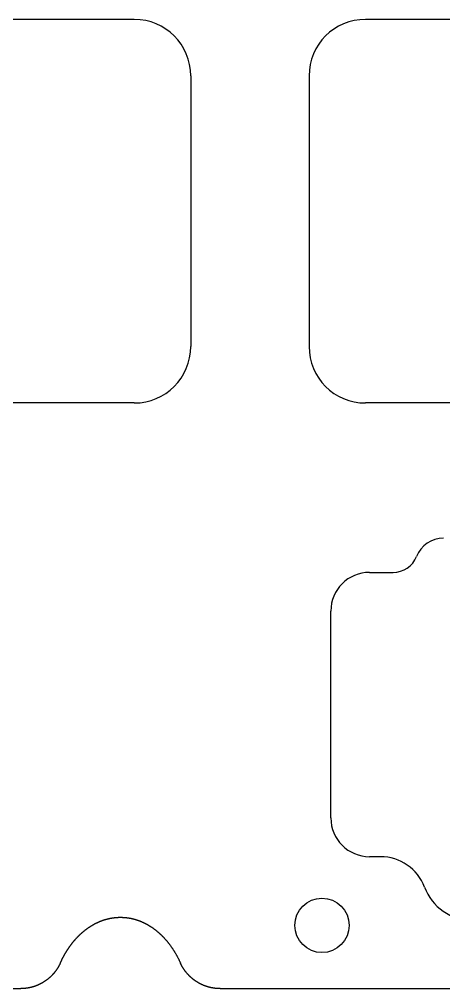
# Model space of a CAD drawing. Header units: millimetres. Extents: x -10 to 276, y -93 to 17.
# Drawn here: x 62.96 to 78.56, y -85.72 to -50.1 of the extents above; entities that cross this region are included whole.
import ezdxf

# ---------------------------------------------------------------- set-up
doc = ezdxf.new("R2010")
doc.units = ezdxf.units.MM
doc.layers.add('BLACK', color=7, linetype='CONTINUOUS')
doc.layers.add('Edge.Cuts', color=53, linetype='CONTINUOUS')

msp = doc.modelspace()

# ---------------------------------------------------------------- linework, layer by layer
at = {"layer": 'BLACK', "linetype": 'Continuous'}
for p, q in [((67.1875, -50.1), (56.6375, -50.1)), ((86.2375, -50.1), (75.6875, -50.1)), ((69.2625, -52.175), (69.2625, -62.125)), ((73.6125, -52.175), (73.6125, -62.125)), ((67.1875, -64.2), (56.6375, -64.2)), ((86.2375, -64.2), (75.6875, -64.2)), ((65.693166, -83.365423), (65.699041, -83.362165)), ((65.699041, -83.362165), (65.704926, -83.358925)), ((65.704926, -83.358925), (65.710809, -83.355709)), ((65.710809, -83.355709), (65.716702, -83.35251)), ((65.716702, -83.35251), (65.722593, -83.349335)), ((65.722593, -83.349335), (65.728493, -83.346178)), ((65.728493, -83.346178), (65.734392, -83.343045)), ((65.734392, -83.343045), (65.7403, -83.339929)), ((65.7403, -83.339929), (65.746206, -83.336836)), ((65.746206, -83.336836), (65.752121, -83.333762)), ((65.752121, -83.333762), (65.758035, -83.330711)), ((65.758035, -83.330711), (65.763958, -83.327678)), ((65.763958, -83.327678), (65.769879, -83.324668)), ((65.769879, -83.324668), (65.775809, -83.321676)), ((65.775809, -83.321676), (65.781737, -83.318708)), ((65.781737, -83.318708), (65.787674, -83.315757)), ((65.787674, -83.315757), (65.793609, -83.31283)), ((65.793609, -83.31283), (65.799553, -83.309921)), ((65.799553, -83.309921), (65.805495, -83.307034)), ((65.805495, -83.307034), (65.811446, -83.304166)), ((65.811446, -83.304166), (65.817395, -83.301321)), ((65.817395, -83.301321), (65.823353, -83.298495)), ((65.823353, -83.298495), (65.829309, -83.295691)), ((65.829309, -83.295691), (65.835273, -83.292905)), ((65.835273, -83.292905), (65.841235, -83.290142)), ((65.841235, -83.290142), (65.847206, -83.287398)), ((65.847206, -83.287398), (65.853175, -83.284676)), ((65.853175, -83.284676), (65.859152, -83.281973)), ((65.859152, -83.281973), (65.865128, -83.279292)), ((65.865128, -83.279292), (65.871111, -83.27663)), ((65.871111, -83.27663), (65.877093, -83.27399)), ((65.877093, -83.27399), (65.883083, -83.271369)), ((65.883083, -83.271369), (65.889071, -83.26877)), ((65.889071, -83.26877), (65.895067, -83.26619)), ((65.895067, -83.26619), (65.901061, -83.263632)), ((65.901061, -83.263632), (65.907063, -83.261093)), ((65.907063, -83.261093), (65.913063, -83.258576)), ((65.913063, -83.258576), (65.919071, -83.256078)), ((65.919071, -83.256078), (65.925077, -83.253602)), ((65.925077, -83.253602), (65.931091, -83.251144)), ((65.931091, -83.251144), (65.937103, -83.248709)), ((65.937103, -83.248709), (65.943123, -83.246293)), ((65.943123, -83.246293), (65.949141, -83.243899)), ((65.949141, -83.243899), (65.955166, -83.241523)), ((65.955166, -83.241523), (65.96119, -83.239169)), ((65.96119, -83.239169), (65.967221, -83.236835)), ((65.967221, -83.236835), (65.97325, -83.234522)), ((65.97325, -83.234522), (65.979287, -83.232228)), ((65.979287, -83.232228), (65.985322, -83.229956)), ((65.985322, -83.229956), (65.991364, -83.227703)), ((65.991364, -83.227703), (65.997404, -83.225471)), ((65.997404, -83.225471), (66.003452, -83.223259)), ((66.003452, -83.223259), (66.009497, -83.221068)), ((66.009497, -83.221068), (66.01555, -83.218896)), ((66.01555, -83.218896), (66.021601, -83.216746)), ((66.021601, -83.216746), (66.02766, -83.214615)), ((66.02766, -83.214615), (66.033716, -83.212506)), ((66.033716, -83.212506), (66.03978, -83.210415)), ((66.03978, -83.210415), (66.045841, -83.208346)), ((66.045841, -83.208346), (66.05191, -83.206296)), ((66.05191, -83.206296), (66.057977, -83.204268)), ((66.057977, -83.204268), (66.064051, -83.202259)), ((66.064051, -83.202259), (66.070122, -83.200271)), ((66.070122, -83.200271), (66.076201, -83.198302)), ((66.076201, -83.198302), (66.082278, -83.196354)), ((66.082278, -83.196354), (66.088362, -83.194426)), ((66.088362, -83.194426), (66.094444, -83.192519)), ((66.094444, -83.192519), (66.100533, -83.190631)), ((66.100533, -83.190631), (66.106619, -83.188765)), ((66.106619, -83.188765), (66.112713, -83.186917)), ((66.112713, -83.186917), (66.118805, -83.185091)), ((66.118805, -83.185091), (66.124903, -83.183283)), ((66.124903, -83.183283), (66.131, -83.181498)), ((66.131, -83.181498), (66.137103, -83.179731)), ((66.137103, -83.179731), (66.143204, -83.177985)), ((66.143204, -83.177985), (66.149312, -83.176259)), ((66.149312, -83.176259), (66.155418, -83.174554)), ((66.155418, -83.174554), (66.161531, -83.172867)), ((66.161531, -83.172867), (66.167642, -83.171202)), ((66.167642, -83.171202), (66.173759, -83.169556)), ((66.173759, -83.169556), (66.179875, -83.167931)), ((66.179875, -83.167931), (66.185997, -83.166326)), ((66.185997, -83.166326), (66.192117, -83.164741)), ((66.192117, -83.164741), (66.198243, -83.163176)), ((66.198243, -83.163176), (66.204368, -83.161631)), ((66.204368, -83.161631), (66.210499, -83.160106)), ((66.210499, -83.160106), (66.221377, -83.15745)), ((66.221377, -83.15745), (66.2275, -83.155984)), ((66.2275, -83.155984), (66.233625, -83.154538)), ((66.233625, -83.154538), (66.239751, -83.153112)), ((66.239751, -83.153112), (66.24588, -83.151706)), ((66.24588, -83.151706), (66.252009, -83.15032)), ((66.252009, -83.15032), (66.258141, -83.148955)), ((66.258141, -83.148955), (66.264273, -83.147609)), ((66.264273, -83.147609), (66.270408, -83.146284)), ((66.270408, -83.146284), (66.276544, -83.144979)), ((66.276544, -83.144979), (66.282682, -83.143694)), ((66.282682, -83.143694), (66.28882, -83.142429)), ((66.28882, -83.142429), (66.294961, -83.141184)), ((66.294961, -83.141184), (66.301103, -83.13996)), ((66.301103, -83.13996), (66.307246, -83.138755)), ((66.307246, -83.138755), (66.31339, -83.137571)), ((66.31339, -83.137571), (66.319537, -83.136406)), ((66.319537, -83.136406), (66.325683, -83.135262)), ((66.325683, -83.135262), (66.331832, -83.134138)), ((66.331832, -83.134138), (66.337982, -83.133034)), ((66.337982, -83.133034), (66.344133, -83.13195)), ((66.344133, -83.13195), (66.350285, -83.130887)), ((66.350285, -83.130887), (66.356439, -83.129843)), ((66.356439, -83.129843), (66.362593, -83.128819)), ((66.362593, -83.128819), (66.368749, -83.127816)), ((66.368749, -83.127816), (66.374906, -83.126832)), ((66.374906, -83.126832), (66.381064, -83.125869)), ((66.381064, -83.125869), (66.387223, -83.124926)), ((66.387223, -83.124926), (66.393383, -83.124002)), ((66.393383, -83.124002), (66.399544, -83.123099)), ((66.399544, -83.123099), (66.405706, -83.122216)), ((66.405706, -83.122216), (66.411869, -83.121353)), ((66.411869, -83.121353), (66.418034, -83.12051)), ((66.418034, -83.12051), (66.424198, -83.119687)), ((66.424198, -83.119687), (66.430364, -83.118885)), ((66.430364, -83.118885), (66.436531, -83.118102)), ((66.436531, -83.118102), (66.442699, -83.117339)), ((66.442699, -83.117339), (66.448867, -83.116597)), ((66.448867, -83.116597), (66.455037, -83.115874)), ((66.455037, -83.115874), (66.461207, -83.115171)), ((66.461207, -83.115171), (66.467378, -83.114489)), ((66.467378, -83.114489), (66.473549, -83.113826)), ((66.473549, -83.113826), (66.479722, -83.113184)), ((66.479722, -83.113184), (66.485895, -83.112561)), ((66.485895, -83.112561), (66.492069, -83.111959)), ((66.492069, -83.111959), (66.498243, -83.111377)), ((66.498243, -83.111377), (66.504418, -83.110814)), ((66.504418, -83.110814), (66.510593, -83.110272)), ((66.510593, -83.110272), (66.51677, -83.10975)), ((66.51677, -83.10975), (66.522946, -83.109248)), ((66.522946, -83.109248), (66.529124, -83.108765)), ((66.529124, -83.108765), (66.535301, -83.108303)), ((66.535301, -83.108303), (66.54148, -83.107861)), ((66.54148, -83.107861), (66.547659, -83.107439)), ((66.547659, -83.107439), (66.553838, -83.107037)), ((66.553838, -83.107037), (66.560017, -83.106655)), ((66.560017, -83.106655), (66.566198, -83.106293)), ((66.566198, -83.106293), (66.572378, -83.105951)), ((66.572378, -83.105951), (66.578559, -83.105628)), ((66.578559, -83.105628), (66.58474, -83.105326)), ((66.58474, -83.105326), (66.590922, -83.105044)), ((66.590922, -83.105044), (66.597103, -83.104782)), ((66.597103, -83.104782), (66.603285, -83.10454)), ((66.603285, -83.10454), (66.609468, -83.104318)), ((66.609468, -83.104318), (66.61565, -83.104116)), ((66.61565, -83.104116), (66.621833, -83.103934)), ((66.621833, -83.103934), (66.628016, -83.103772)), ((66.628016, -83.103772), (66.634199, -83.10363)), ((66.634199, -83.10363), (66.640382, -83.103508)), ((66.640382, -83.103508), (66.646565, -83.103406)), ((66.646565, -83.103406), (66.652749, -83.103324)), ((66.652749, -83.103324), (66.658932, -83.103262)), ((66.658932, -83.103262), (66.665116, -83.10322)), ((66.665116, -83.10322), (66.671299, -83.103198)), ((66.671299, -83.103198), (66.677483, -83.103196)), ((66.677483, -83.103196), (66.683666, -83.103214)), ((66.683666, -83.103214), (66.68985, -83.103252)), ((66.68985, -83.103252), (66.696033, -83.10331)), ((66.696033, -83.10331), (66.702216, -83.103389)), ((66.702216, -83.103389), (66.708399, -83.103487)), ((66.708399, -83.103487), (66.714582, -83.103605)), ((66.714582, -83.103605), (66.720765, -83.103743)), ((66.720765, -83.103743), (66.726948, -83.103901)), ((66.726948, -83.103901), (66.73313, -83.104079)), ((66.73313, -83.104079), (66.739313, -83.104277)), ((66.739313, -83.104277), (66.745495, -83.104495)), ((66.745495, -83.104495), (66.751677, -83.104733)), ((66.751677, -83.104733), (66.757858, -83.104991)), ((66.757858, -83.104991), (66.76404, -83.105269)), ((66.76404, -83.105269), (66.770221, -83.105567)), ((66.770221, -83.105567), (66.776401, -83.105885)), ((66.776401, -83.105885), (66.782581, -83.106224)), ((66.782581, -83.106224), (66.788761, -83.106582)), ((66.788761, -83.106582), (66.794941, -83.10696)), ((66.794941, -83.10696), (66.80112, -83.107358)), ((66.80112, -83.107358), (66.807298, -83.107776)), ((66.807298, -83.107776), (66.813476, -83.108214)), ((66.813476, -83.108214), (66.819654, -83.108673)), ((66.819654, -83.108673), (66.825831, -83.109151)), ((66.825831, -83.109151), (66.832007, -83.109649)), ((66.832007, -83.109649), (66.838183, -83.110167)), ((66.838183, -83.110167), (66.844359, -83.110706)), ((66.844359, -83.110706), (66.850534, -83.111264)), ((66.850534, -83.111264), (66.856708, -83.111842)), ((66.856708, -83.111842), (66.862881, -83.112441)), ((66.862881, -83.112441), (66.869054, -83.113059)), ((66.869054, -83.113059), (66.875226, -83.113698)), ((66.875226, -83.113698), (66.881397, -83.114356)), ((66.881397, -83.114356), (66.887568, -83.115035)), ((66.887568, -83.115035), (66.893738, -83.115733)), ((66.893738, -83.115733), (66.899907, -83.116452)), ((66.899907, -83.116452), (66.906076, -83.11719)), ((66.906076, -83.11719), (66.912243, -83.117949)), ((66.912243, -83.117949), (66.91841, -83.118728)), ((66.91841, -83.118728), (66.924576, -83.119527)), ((66.924576, -83.119527), (66.930741, -83.120346)), ((66.930741, -83.120346), (66.936905, -83.121185)), ((66.936905, -83.121185), (66.943068, -83.122044)), ((66.943068, -83.122044), (66.94923, -83.122923)), ((66.94923, -83.122923), (66.955392, -83.123822)), ((66.955392, -83.123822), (66.961552, -83.124741)), ((66.961552, -83.124741), (66.967711, -83.12568)), ((66.967711, -83.12568), (66.973869, -83.12664)), ((66.973869, -83.12664), (66.982942, -83.12809)), ((66.982942, -83.12809), (66.995253, -83.130128)), ((66.995253, -83.130128), (67.007559, -83.132247)), ((67.007559, -83.132247), (67.019857, -83.134445)), ((67.019857, -83.134445), (67.032149, -83.136723)), ((67.032149, -83.136723), (67.044435, -83.139082)), ((67.044435, -83.139082), (67.056714, -83.14152)), ((67.056714, -83.14152), (67.068986, -83.144039)), ((67.068986, -83.144039), (67.081251, -83.146638)), ((67.081251, -83.146638), (67.093509, -83.149317)), ((67.093509, -83.149317), (67.105761, -83.152076)), ((67.105761, -83.152076), (67.118004, -83.154916)), ((67.118004, -83.154916), (67.130241, -83.157836)), ((67.130241, -83.157836), (67.14247, -83.160836)), ((67.14247, -83.160836), (67.154692, -83.163917)), ((67.154692, -83.163917), (67.166906, -83.167079)), ((67.166906, -83.167079), (67.179112, -83.170321)), ((67.179112, -83.170321), (67.19131, -83.173643)), ((67.19131, -83.173643), (67.2035, -83.177046)), ((67.2035, -83.177046), (67.215682, -83.18053)), ((67.215682, -83.18053), (67.227855, -83.184095)), ((67.227855, -83.184095), (67.24002, -83.18774)), ((67.24002, -83.18774), (67.252176, -83.191467)), ((67.252176, -83.191467), (67.264324, -83.195274)), ((67.264324, -83.195274), (67.276462, -83.199162)), ((67.276462, -83.199162), (67.288591, -83.203131)), ((67.288591, -83.203131), (67.300711, -83.207181)), ((67.300711, -83.207181), (67.312822, -83.211313)), ((67.312822, -83.211313), (67.324923, -83.215525)), ((67.324923, -83.215525), (67.337014, -83.219819)), ((67.337014, -83.219819), (67.349094, -83.224194)), ((67.349094, -83.224194), (67.361165, -83.22865)), ((67.361165, -83.22865), (67.373225, -83.233188)), ((67.373225, -83.233188), (67.385275, -83.237807)), ((67.385275, -83.237807), (67.397314, -83.242508)), ((67.397314, -83.242508), (67.409342, -83.24729)), ((67.409342, -83.24729), (67.421358, -83.252154)), ((67.421358, -83.252154), (67.433363, -83.257099)), ((67.433363, -83.257099), (67.445357, -83.262126)), ((67.445357, -83.262126), (67.457338, -83.267235)), ((67.457338, -83.267235), (67.469308, -83.272425)), ((67.469308, -83.272425), (67.481265, -83.277698)), ((67.481265, -83.277698), (67.493209, -83.283052)), ((67.493209, -83.283052), (67.505141, -83.288488)), ((67.505141, -83.288488), (67.517059, -83.294005)), ((67.517059, -83.294005), (67.528964, -83.299605)), ((67.528964, -83.299605), (67.540856, -83.305287)), ((67.540856, -83.305287), (67.552733, -83.311051)), ((67.552733, -83.311051), (67.564597, -83.316896)), ((67.564597, -83.316896), (67.576446, -83.322824)), ((67.576446, -83.322824), (67.588281, -83.328834)), ((67.588281, -83.328834), (67.6001, -83.334926)), ((67.6001, -83.334926), (67.611904, -83.3411)), ((67.611904, -83.3411), (67.623693, -83.347356)), ((67.623693, -83.347356), (67.635466, -83.353694)), ((67.635466, -83.353694), (67.647222, -83.360114)), ((67.647222, -83.360114), (67.658963, -83.366617)), ((65.208872, -83.721047), (65.214271, -83.716017)), ((65.214271, -83.716017), (65.219675, -83.71101)), ((65.219675, -83.71101), (65.225088, -83.706022)), ((65.225088, -83.706022), (65.230506, -83.701056)), ((65.230506, -83.701056), (65.235934, -83.696109)), ((65.235934, -83.696109), (65.241366, -83.691184)), ((65.241366, -83.691184), (65.246808, -83.686278)), ((65.246808, -83.686278), (65.252255, -83.681395)), ((65.252255, -83.681395), (65.257711, -83.67653)), ((65.257711, -83.67653), (65.263172, -83.671687)), ((65.263172, -83.671687), (65.268642, -83.666863)), ((65.268642, -83.666863), (65.274117, -83.662062)), ((65.274117, -83.662062), (65.2796, -83.657279)), ((65.2796, -83.657279), (65.285089, -83.652519)), ((65.285089, -83.652519), (65.290587, -83.647777)), ((65.290587, -83.647777), (65.296089, -83.643058)), ((65.296089, -83.643058), (65.3016, -83.638357)), ((65.3016, -83.638357), (65.307116, -83.633679)), ((65.307116, -83.633679), (65.312641, -83.629019)), ((65.312641, -83.629019), (65.31817, -83.624382)), ((65.31817, -83.624382), (65.323708, -83.619764)), ((65.323708, -83.619764), (65.32925, -83.615168)), ((65.32925, -83.615168), (65.334801, -83.610591)), ((65.334801, -83.610591), (65.340357, -83.606036)), ((65.340357, -83.606036), (65.345921, -83.601499)), ((65.345921, -83.601499), (65.351489, -83.596985)), ((65.351489, -83.596985), (65.357066, -83.59249)), ((65.357066, -83.59249), (65.362648, -83.588017)), ((65.362648, -83.588017), (65.368238, -83.583563)), ((65.368238, -83.583563), (65.373832, -83.579131)), ((65.373832, -83.579131), (65.379434, -83.574718)), ((65.379434, -83.574718), (65.385041, -83.570328)), ((65.385041, -83.570328), (65.390656, -83.565955)), ((65.390656, -83.565955), (65.396275, -83.561606)), ((65.396275, -83.561606), (65.401903, -83.557275)), ((65.401903, -83.557275), (65.407534, -83.552966)), ((65.407534, -83.552966), (65.413174, -83.548676)), ((65.413174, -83.548676), (65.418818, -83.544408)), ((65.418818, -83.544408), (65.42447, -83.540159)), ((65.42447, -83.540159), (65.430125, -83.535933)), ((65.430125, -83.535933), (65.435789, -83.531724)), ((65.435789, -83.531724), (65.441457, -83.527539)), ((65.441457, -83.527539), (65.447133, -83.523372)), ((65.447133, -83.523372), (65.450361, -83.521013)), ((65.450361, -83.521013), (65.456035, -83.516886)), ((65.456035, -83.516886), (65.46172, -83.512776)), ((65.46172, -83.512776), (65.467406, -83.50869)), ((65.467406, -83.50869), (65.473102, -83.504622)), ((65.473102, -83.504622), (65.478799, -83.500577)), ((65.478799, -83.500577), (65.484506, -83.49655)), ((65.484506, -83.49655), (65.490214, -83.492547)), ((65.490214, -83.492547), (65.495932, -83.488561)), ((65.495932, -83.488561), (65.501651, -83.484599)), ((65.501651, -83.484599), (65.507379, -83.480654)), ((65.507379, -83.480654), (65.513109, -83.476734)), ((65.513109, -83.476734), (65.518848, -83.472831)), ((65.518848, -83.472831), (65.524587, -83.468952)), ((65.524587, -83.468952), (65.530337, -83.46509)), ((65.530337, -83.46509), (65.536086, -83.461253)), ((65.536086, -83.461253), (65.541846, -83.457432)), ((65.541846, -83.457432), (65.547605, -83.453636)), ((65.547605, -83.453636), (65.553375, -83.449857)), ((65.553375, -83.449857), (65.559144, -83.446102)), ((65.559144, -83.446102), (65.564924, -83.442365)), ((65.564924, -83.442365), (65.570703, -83.438652)), ((65.570703, -83.438652), (65.576492, -83.434956)), ((65.576492, -83.434956), (65.58228, -83.431284)), ((65.58228, -83.431284), (65.588079, -83.427629)), ((65.588079, -83.427629), (65.593877, -83.423999)), ((65.593877, -83.423999), (65.599685, -83.420386)), ((65.599685, -83.420386), (65.605492, -83.416797)), ((65.605492, -83.416797), (65.611309, -83.413225)), ((65.611309, -83.413225), (65.617125, -83.409678)), ((65.617125, -83.409678), (65.622951, -83.406148)), ((65.622951, -83.406148), (65.628776, -83.402642)), ((65.628776, -83.402642), (65.634611, -83.399153)), ((65.634611, -83.399153), (65.640445, -83.395688)), ((65.640445, -83.395688), (65.646288, -83.392241)), ((65.646288, -83.392241), (65.65213, -83.388818)), ((65.65213, -83.388818), (65.657982, -83.385412)), ((65.657982, -83.385412), (65.663833, -83.382031)), ((65.663833, -83.382031), (65.669694, -83.378666)), ((65.669694, -83.378666), (65.675553, -83.375326)), ((65.675553, -83.375326), (65.681421, -83.372003)), ((65.681421, -83.372003), (65.687289, -83.368704)), ((65.687289, -83.368704), (65.693166, -83.365423)), ((67.658963, -83.366617), (67.670686, -83.373201)), ((67.670686, -83.373201), (67.682393, -83.379868)), ((67.682393, -83.379868), (67.694082, -83.386617)), ((67.694082, -83.386617), (67.701855, -83.391156)), ((67.701855, -83.391156), (67.713529, -83.39805)), ((67.713529, -83.39805), (67.725182, -83.405025)), ((67.725182, -83.405025), (67.736816, -83.412081)), ((67.736816, -83.412081), (67.748429, -83.419218)), ((67.748429, -83.419218), (67.760022, -83.426437)), ((67.760022, -83.426437), (67.771594, -83.433736)), ((67.771594, -83.433736), (67.783145, -83.441118)), ((67.783145, -83.441118), (67.794676, -83.44858)), ((67.794676, -83.44858), (67.806186, -83.456125)), ((67.806186, -83.456125), (67.817674, -83.463751)), ((67.817674, -83.463751), (67.829142, -83.471459)), ((67.829142, -83.471459), (67.840588, -83.479248)), ((67.840588, -83.479248), (67.852012, -83.48712)), ((67.852012, -83.48712), (67.863415, -83.495074)), ((67.863415, -83.495074), (67.874795, -83.50311)), ((67.874795, -83.50311), (67.886154, -83.511228)), ((67.886154, -83.511228), (67.89749, -83.519428)), ((67.89749, -83.519428), (67.908804, -83.527711)), ((67.908804, -83.527711), (67.920095, -83.536076)), ((67.920095, -83.536076), (67.931363, -83.544524)), ((67.931363, -83.544524), (67.942608, -83.553054)), ((67.942608, -83.553054), (67.95383, -83.561667)), ((67.95383, -83.561667), (67.965028, -83.570363)), ((67.965028, -83.570363), (67.976202, -83.579141)), ((67.976202, -83.579141), (67.987353, -83.588002)), ((67.987353, -83.588002), (67.998479, -83.596946)), ((67.998479, -83.596946), (68.009581, -83.605973)), ((68.009581, -83.605973), (68.020658, -83.615082)), ((68.020658, -83.615082), (68.03171, -83.624275)), ((68.03171, -83.624275), (68.042737, -83.63355)), ((68.042737, -83.63355), (68.053738, -83.642909)), ((68.053738, -83.642909), (68.064714, -83.65235)), ((68.064714, -83.65235), (68.075663, -83.661875)), ((68.075663, -83.661875), (68.086586, -83.671482)), ((68.086586, -83.671482), (68.097483, -83.681173)), ((68.097483, -83.681173), (68.108353, -83.690946)), ((68.108353, -83.690946), (68.119195, -83.700803)), ((68.119195, -83.700803), (68.13001, -83.710742)), ((68.13001, -83.710742), (68.140797, -83.720765)), ((64.885198, -84.079058), (64.890057, -84.072747)), ((64.890057, -84.072747), (64.894928, -84.066454)), ((64.894928, -84.066454), (64.899808, -84.060183)), ((64.899808, -84.060183), (64.904698, -84.05393)), ((64.904698, -84.05393), (64.909597, -84.047699)), ((64.909597, -84.047699), (64.914506, -84.041487)), ((64.914506, -84.041487), (64.919424, -84.035297)), ((64.919424, -84.035297), (64.924353, -84.029124)), ((64.924353, -84.029124), (64.929289, -84.022975)), ((64.929289, -84.022975), (64.934237, -84.016843)), ((64.934237, -84.016843), (64.939192, -84.010733)), ((64.939192, -84.010733), (64.944159, -84.004642)), ((64.944159, -84.004642), (64.949133, -83.998573)), ((64.949133, -83.998573), (64.954118, -83.992522)), ((64.954118, -83.992522), (64.959111, -83.986493)), ((64.959111, -83.986493), (64.964114, -83.980483)), ((64.964114, -83.980483), (64.969125, -83.974495)), ((64.969125, -83.974495), (64.974147, -83.968525)), ((64.974147, -83.968525), (64.979176, -83.962578)), ((64.979176, -83.962578), (64.984216, -83.956648)), ((64.984216, -83.956648), (64.989263, -83.950742)), ((64.989263, -83.950742), (64.994321, -83.944853)), ((64.994321, -83.944853), (64.999386, -83.938987)), ((64.999386, -83.938987), (65.004461, -83.933139)), ((65.004461, -83.933139), (65.009544, -83.927313)), ((65.009544, -83.927313), (65.014637, -83.921506)), ((65.014637, -83.921506), (65.019737, -83.915721)), ((65.019737, -83.915721), (65.024848, -83.909955)), ((65.024848, -83.909955), (65.029966, -83.904211)), ((65.029966, -83.904211), (65.035094, -83.898485)), ((65.035094, -83.898485), (65.040228, -83.892782)), ((65.040228, -83.892782), (65.045374, -83.887097)), ((65.045374, -83.887097), (65.050525, -83.881434)), ((65.050525, -83.881434), (65.055688, -83.87579)), ((65.055688, -83.87579), (65.060856, -83.870169)), ((65.060856, -83.870169), (65.066035, -83.864565)), ((65.066035, -83.864565), (65.07122, -83.858985)), ((65.07122, -83.858985), (65.076416, -83.853422)), ((65.076416, -83.853422), (65.081618, -83.847882)), ((65.081618, -83.847882), (65.08683, -83.842361)), ((65.08683, -83.842361), (65.092049, -83.836862)), ((65.092049, -83.836862), (65.097277, -83.831381)), ((65.097277, -83.831381), (65.102512, -83.825923)), ((65.102512, -83.825923), (65.107757, -83.820484)), ((65.107757, -83.820484), (65.113007, -83.815067)), ((65.113007, -83.815067), (65.118268, -83.809668)), ((65.118268, -83.809668), (65.123535, -83.804292)), ((65.123535, -83.804292), (65.128812, -83.798934)), ((65.128812, -83.798934), (65.134094, -83.793599)), ((65.134094, -83.793599), (65.139387, -83.788282)), ((65.139387, -83.788282), (65.144685, -83.782988)), ((65.144685, -83.782988), (65.149993, -83.777712)), ((65.149993, -83.777712), (65.155307, -83.772459)), ((65.155307, -83.772459), (65.16063, -83.767225)), ((65.16063, -83.767225), (65.165959, -83.762013)), ((65.165959, -83.762013), (65.171298, -83.756819)), ((65.171298, -83.756819), (65.176643, -83.751648)), ((65.176643, -83.751648), (65.181997, -83.746495)), ((65.181997, -83.746495), (65.187356, -83.741365)), ((65.187356, -83.741365), (65.192725, -83.736254)), ((65.192725, -83.736254), (65.198099, -83.731165)), ((65.198099, -83.731165), (65.203483, -83.726094)), ((65.203483, -83.726094), (65.208872, -83.721047)), ((68.140797, -83.720765), (68.151556, -83.73087)), ((68.151556, -83.73087), (68.162287, -83.741058)), ((68.162287, -83.741058), (68.172988, -83.751329)), ((68.172988, -83.751329), (68.183661, -83.761683)), ((68.183661, -83.761683), (68.194304, -83.77212)), ((68.194304, -83.77212), (68.204917, -83.782639)), ((68.204917, -83.782639), (68.2155, -83.793241)), ((68.2155, -83.793241), (68.226053, -83.803926)), ((68.226053, -83.803926), (68.236575, -83.814693)), ((68.236575, -83.814693), (68.247065, -83.825542)), ((68.247065, -83.825542), (68.257524, -83.836473)), ((68.257524, -83.836473), (68.26795, -83.847487)), ((68.26795, -83.847487), (68.278345, -83.858582)), ((68.278345, -83.858582), (68.288706, -83.86976)), ((68.288706, -83.86976), (68.299034, -83.881019)), ((68.299034, -83.881019), (68.309328, -83.892359)), ((68.309328, -83.892359), (68.319589, -83.903781)), ((68.319589, -83.903781), (68.329815, -83.915284)), ((68.329815, -83.915284), (68.340006, -83.926868)), ((68.340006, -83.926868), (68.350161, -83.938533)), ((68.350161, -83.938533), (68.360281, -83.950278)), ((68.360281, -83.950278), (68.370365, -83.962104)), ((68.370365, -83.962104), (68.380412, -83.97401)), ((68.380412, -83.97401), (68.390421, -83.985996)), ((68.390421, -83.985996), (68.397868, -83.994994)), ((68.397868, -83.994994), (68.407825, -84.007135)), ((68.407825, -84.007135), (68.417743, -84.019355)), ((68.417743, -84.019355), (68.427622, -84.031652)), ((68.427622, -84.031652), (68.437461, -84.044027)), ((68.437461, -84.044027), (68.447259, -84.056481)), ((68.447259, -84.056481), (68.457017, -84.069012)), ((68.457017, -84.069012), (68.466735, -84.081621)), ((64.646169, -84.435945), (64.650453, -84.428621)), ((64.650453, -84.428621), (64.654746, -84.421319)), ((64.654746, -84.421319), (64.659055, -84.414032)), ((64.659055, -84.414032), (64.663373, -84.406767)), ((64.663373, -84.406767), (64.667706, -84.399516)), ((64.667706, -84.399516), (64.672049, -84.392288)), ((64.672049, -84.392288), (64.676406, -84.385075)), ((64.676406, -84.385075), (64.680773, -84.377884)), ((64.680773, -84.377884), (64.685155, -84.370708)), ((64.685155, -84.370708), (64.69043, -84.362119)), ((64.69043, -84.362119), (64.694842, -84.354978)), ((64.694842, -84.354978), (64.699266, -84.347854)), ((64.699266, -84.347854), (64.703701, -84.340752)), ((64.703701, -84.340752), (64.708149, -84.333667)), ((64.708149, -84.333667), (64.712606, -84.326603)), ((64.712606, -84.326603), (64.717077, -84.319557)), ((64.717077, -84.319557), (64.721557, -84.312533)), ((64.721557, -84.312533), (64.72605, -84.305526)), ((64.72605, -84.305526), (64.730553, -84.29854)), ((64.730553, -84.29854), (64.735068, -84.291572)), ((64.735068, -84.291572), (64.739593, -84.284626)), ((64.739593, -84.284626), (64.744131, -84.277697)), ((64.744131, -84.277697), (64.748678, -84.27079)), ((64.748678, -84.27079), (64.753238, -84.2639)), ((64.753238, -84.2639), (64.757808, -84.257032)), ((64.757808, -84.257032), (64.762389, -84.250182)), ((64.762389, -84.250182), (64.76698, -84.243354)), ((64.76698, -84.243354), (64.771584, -84.236543)), ((64.771584, -84.236543), (64.776197, -84.229753)), ((64.776197, -84.229753), (64.780822, -84.222982)), ((64.780822, -84.222982), (64.785456, -84.216232)), ((64.785456, -84.216232), (64.790103, -84.2095)), ((64.790103, -84.2095), (64.794758, -84.20279)), ((64.794758, -84.20279), (64.799426, -84.196098)), ((64.799426, -84.196098), (64.804103, -84.189427)), ((64.804103, -84.189427), (64.808792, -84.182774)), ((64.808792, -84.182774), (64.81349, -84.176144)), ((64.81349, -84.176144), (64.818199, -84.169531)), ((64.818199, -84.169531), (64.822918, -84.16294)), ((64.822918, -84.16294), (64.827649, -84.156366)), ((64.827649, -84.156366), (64.832388, -84.149815)), ((64.832388, -84.149815), (64.837139, -84.143282)), ((64.837139, -84.143282), (64.841899, -84.13677)), ((64.841899, -84.13677), (64.84667, -84.130277)), ((64.84667, -84.130277), (64.85145, -84.123806)), ((64.85145, -84.123806), (64.856242, -84.117352)), ((64.856242, -84.117352), (64.861042, -84.110921)), ((64.861042, -84.110921), (64.865854, -84.104507)), ((64.865854, -84.104507), (64.870674, -84.098116)), ((64.870674, -84.098116), (64.875506, -84.091742)), ((64.875506, -84.091742), (64.880346, -84.085391)), ((64.880346, -84.085391), (64.885198, -84.079058)), ((68.466735, -84.081621), (68.476411, -84.094308)), ((68.476411, -84.094308), (68.486047, -84.107073)), ((68.486047, -84.107073), (68.495641, -84.119916)), ((68.495641, -84.119916), (68.505193, -84.132836)), ((68.505193, -84.132836), (68.514704, -84.145834)), ((68.514704, -84.145834), (68.524172, -84.15891)), ((68.524172, -84.15891), (68.533598, -84.172063)), ((68.533598, -84.172063), (68.54298, -84.185294)), ((68.54298, -84.185294), (68.55232, -84.198602)), ((68.55232, -84.198602), (68.561616, -84.211987)), ((68.561616, -84.211987), (68.570869, -84.225449)), ((68.570869, -84.225449), (68.580077, -84.238989)), ((68.580077, -84.238989), (68.589241, -84.252605)), ((68.589241, -84.252605), (68.598361, -84.266298)), ((68.598361, -84.266298), (68.607435, -84.280067)), ((68.607435, -84.280067), (68.616465, -84.293913)), ((68.616465, -84.293913), (68.625448, -84.307836)), ((68.625448, -84.307836), (68.634386, -84.321834)), ((68.634386, -84.321834), (68.643277, -84.335909)), ((68.643277, -84.335909), (68.652122, -84.350059)), ((68.652122, -84.350059), (68.660919, -84.364285)), ((68.660919, -84.364285), (68.66967, -84.378586)), ((68.66967, -84.378586), (68.678372, -84.392963)), ((68.678372, -84.392963), (68.687027, -84.407415)), ((68.687027, -84.407415), (68.695633, -84.421941)), ((68.695633, -84.421941), (68.704191, -84.436542)), ((64.467049, -84.783912), (64.462354, -84.794203)), ((64.467049, -84.783912), (64.470725, -84.775802)), ((64.470725, -84.775802), (64.474417, -84.767705)), ((64.474417, -84.767705), (64.478122, -84.759628)), ((64.478122, -84.759628), (64.481843, -84.751564)), ((64.481843, -84.751564), (64.485577, -84.74352)), ((64.485577, -84.74352), (64.489327, -84.73549)), ((64.489327, -84.73549), (64.493089, -84.72748)), ((64.493089, -84.72748), (64.496867, -84.719484)), ((64.496867, -84.719484), (64.500657, -84.711508)), ((64.500657, -84.711508), (64.504463, -84.703545)), ((64.504463, -84.703545), (64.508282, -84.695603)), ((64.508282, -84.695603), (64.512116, -84.687675)), ((64.512116, -84.687675), (64.515962, -84.679767)), ((64.515962, -84.679767), (64.519824, -84.671873)), ((64.519824, -84.671873), (64.523698, -84.663999)), ((64.523698, -84.663999), (64.527588, -84.656139)), ((64.527588, -84.656139), (64.53149, -84.648301)), ((64.53149, -84.648301), (64.535407, -84.640476)), ((64.535407, -84.640476), (64.539336, -84.632671)), ((64.539336, -84.632671), (64.543281, -84.624881)), ((64.543281, -84.624881), (64.547237, -84.617112)), ((64.547237, -84.617112), (64.551209, -84.609356)), ((64.551209, -84.609356), (64.555192, -84.601622)), ((64.555192, -84.601622), (64.559191, -84.593902)), ((64.559191, -84.593902), (64.563201, -84.586203)), ((64.563201, -84.586203), (64.567226, -84.578518)), ((64.567226, -84.578518), (64.571263, -84.570855)), ((64.571263, -84.570855), (64.575315, -84.563205)), ((64.575315, -84.563205), (64.579378, -84.555577)), ((64.579378, -84.555577), (64.583457, -84.547963)), ((64.583457, -84.547963), (64.587547, -84.540371)), ((64.587547, -84.540371), (64.591651, -84.532792)), ((64.591651, -84.532792), (64.595767, -84.525236)), ((64.595767, -84.525236), (64.599898, -84.517693)), ((64.599898, -84.517693), (64.604039, -84.510173)), ((64.604039, -84.510173), (64.608196, -84.502666)), ((64.608196, -84.502666), (64.612364, -84.495182)), ((64.612364, -84.495182), (64.616546, -84.487712)), ((64.616546, -84.487712), (64.620739, -84.480263)), ((64.620739, -84.480263), (64.624947, -84.472829)), ((64.624947, -84.472829), (64.629165, -84.465418)), ((64.629165, -84.465418), (64.633399, -84.45802)), ((64.633399, -84.45802), (64.637642, -84.450645)), ((64.637642, -84.450645), (64.641901, -84.443284)), ((64.641901, -84.443284), (64.646169, -84.435945)), ((68.704191, -84.436542), (68.712699, -84.451216)), ((68.712699, -84.451216), (68.721158, -84.465965)), ((68.721158, -84.465965), (68.729567, -84.480788)), ((68.729567, -84.480788), (68.737926, -84.495684)), ((68.737926, -84.495684), (68.746234, -84.510653)), ((68.746234, -84.510653), (68.754491, -84.525695)), ((68.754491, -84.525695), (68.762697, -84.54081)), ((68.762697, -84.54081), (68.770851, -84.555996)), ((68.770851, -84.555996), (68.778953, -84.571255)), ((68.778953, -84.571255), (68.787002, -84.586584)), ((68.787002, -84.586584), (68.794999, -84.601985)), ((68.794999, -84.601985), (68.802942, -84.617457)), ((68.802942, -84.617457), (68.810831, -84.632999)), ((68.810831, -84.632999), (68.818666, -84.64861)), ((68.818666, -84.64861), (68.826447, -84.664292)), ((68.826447, -84.664292), (68.834173, -84.680042)), ((68.834173, -84.680042), (68.841843, -84.69586)), ((68.841843, -84.69586), (68.849458, -84.711747)), ((68.849458, -84.711747), (68.857016, -84.727702)), ((68.857016, -84.727702), (68.864517, -84.743723)), ((68.864517, -84.743723), (68.871962, -84.759811)), ((68.871962, -84.759811), (68.879349, -84.775965)), ((68.879349, -84.775965), (68.882951, -84.783912)), ((68.887524, -84.793938), (68.882951, -84.783912)), ((64.243424, -85.142968), (64.239817, -85.147326)), ((64.247015, -85.138597), (64.243424, -85.142968)), ((64.250591, -85.134213), (64.247015, -85.138597)), ((64.254152, -85.129817), (64.250591, -85.134213)), ((64.257697, -85.125408), (64.254152, -85.129817)), ((64.261226, -85.120987), (64.257697, -85.125408)), ((64.26474, -85.116553), (64.261226, -85.120987)), ((64.268238, -85.112107), (64.26474, -85.116553)), ((64.27172, -85.107649), (64.268238, -85.112107)), ((64.275187, -85.103178), (64.27172, -85.107649)), ((64.278638, -85.098695), (64.275187, -85.103178)), ((64.282072, -85.0942), (64.278638, -85.098695)), ((64.285491, -85.089693), (64.282072, -85.0942)), ((64.288894, -85.085173), (64.285491, -85.089693)), ((64.292281, -85.080642), (64.288894, -85.085173)), ((64.295652, -85.076099), (64.292281, -85.080642)), ((64.299007, -85.071544), (64.295652, -85.076099)), ((64.302345, -85.066977), (64.299007, -85.071544)), ((64.305668, -85.062398), (64.302345, -85.066977)), ((64.308974, -85.057808), (64.305668, -85.062398)), ((64.315537, -85.048593), (64.308974, -85.057808)), ((64.322036, -85.039331), (64.315537, -85.048593)), ((64.328468, -85.030024), (64.322036, -85.039331)), ((64.334835, -85.020671), (64.328468, -85.030024)), ((64.341135, -85.011274), (64.334835, -85.020671)), ((64.347368, -85.001832), (64.341135, -85.011274)), ((64.353535, -84.992347), (64.347368, -85.001832)), ((64.359634, -84.982819), (64.353535, -84.992347)), ((64.365666, -84.973248), (64.359634, -84.982819)), ((64.37163, -84.963634), (64.365666, -84.973248)), ((64.377525, -84.953979), (64.37163, -84.963634)), ((64.383352, -84.944282), (64.377525, -84.953979)), ((64.389111, -84.934544), (64.383352, -84.944282)), ((64.3948, -84.924766), (64.389111, -84.934544)), ((64.40042, -84.914949), (64.3948, -84.924766)), ((64.40597, -84.905091), (64.40042, -84.914949)), ((64.411451, -84.895195), (64.40597, -84.905091)), ((64.416861, -84.885261), (64.411451, -84.895195)), ((64.422201, -84.875288), (64.416861, -84.885261)), ((64.42747, -84.865279), (64.422201, -84.875288)), ((64.432668, -84.855232), (64.42747, -84.865279)), ((64.437796, -84.845149), (64.432668, -84.855232)), ((64.442851, -84.83503), (64.437796, -84.845149)), ((64.447835, -84.824875), (64.442851, -84.83503)), ((64.452747, -84.814685), (64.447835, -84.824875)), ((64.457587, -84.804461), (64.452747, -84.814685)), ((64.462354, -84.794203), (64.457587, -84.804461)), ((68.889898, -84.799074), (68.887524, -84.793938)), ((68.892291, -84.8042), (68.889898, -84.799074)), ((68.894702, -84.809319), (68.892291, -84.8042)), ((68.89713, -84.814428), (68.894702, -84.809319)), ((68.899577, -84.819529), (68.89713, -84.814428)), ((68.902042, -84.824621), (68.899577, -84.819529)), ((68.904525, -84.829705), (68.902042, -84.824621)), ((68.907025, -84.83478), (68.904525, -84.829705)), ((68.909544, -84.839846), (68.907025, -84.83478)), ((68.91208, -84.844903), (68.909544, -84.839846)), ((68.914635, -84.849951), (68.91208, -84.844903)), ((68.917207, -84.854989), (68.914635, -84.849951)), ((68.919797, -84.860019), (68.917207, -84.854989)), ((68.922405, -84.865039), (68.919797, -84.860019)), ((68.925031, -84.870051), (68.922405, -84.865039)), ((68.927674, -84.875052), (68.925031, -84.870051)), ((68.930335, -84.880045), (68.927674, -84.875052)), ((68.933013, -84.885028), (68.930335, -84.880045)), ((68.935709, -84.890002), (68.933013, -84.885028)), ((68.938423, -84.894965), (68.935709, -84.890002)), ((68.941154, -84.89992), (68.938423, -84.894965)), ((68.943903, -84.904864), (68.941154, -84.89992)), ((68.946669, -84.909799), (68.943903, -84.904864)), ((68.949453, -84.914724), (68.946669, -84.909799)), ((68.952254, -84.91964), (68.949453, -84.914724)), ((68.955072, -84.924545), (68.952254, -84.91964)), ((68.957908, -84.92944), (68.955072, -84.924545)), ((68.960761, -84.934325), (68.957908, -84.92944)), ((68.963631, -84.9392), (68.960761, -84.934325)), ((68.966518, -84.944065), (68.963631, -84.9392)), ((68.969423, -84.94892), (68.966518, -84.944065)), ((68.972345, -84.953764), (68.969423, -84.94892)), ((68.975284, -84.958598), (68.972345, -84.953764)), ((68.978239, -84.963421), (68.975284, -84.958598)), ((68.981212, -84.968234), (68.978239, -84.963421)), ((68.984202, -84.973037), (68.981212, -84.968234)), ((68.987209, -84.977829), (68.984202, -84.973037)), ((68.990233, -84.98261), (68.987209, -84.977829)), ((68.993274, -84.98738), (68.990233, -84.98261)), ((68.996331, -84.99214), (68.993274, -84.98738)), ((68.999406, -84.996889), (68.996331, -84.99214)), ((69.002497, -85.001627), (68.999406, -84.996889)), ((69.005605, -85.006354), (69.002497, -85.001627)), ((69.008729, -85.01107), (69.005605, -85.006354)), ((69.01187, -85.015775), (69.008729, -85.01107)), ((69.015028, -85.020468), (69.01187, -85.015775)), ((69.018202, -85.025151), (69.015028, -85.020468)), ((69.021393, -85.029822), (69.018202, -85.025151)), ((69.024601, -85.034482), (69.021393, -85.029822)), ((69.027824, -85.03913), (69.024601, -85.034482)), ((69.034321, -85.048393), (69.027824, -85.03913)), ((69.040883, -85.057609), (69.034321, -85.048393)), ((69.04751, -85.066779), (69.040883, -85.057609)), ((69.054202, -85.075902), (69.04751, -85.066779)), ((69.060958, -85.084977), (69.054202, -85.075902)), ((69.067778, -85.094003), (69.060958, -85.084977)), ((69.074661, -85.102982), (69.067778, -85.094003)), ((69.081608, -85.111911), (69.074661, -85.102982)), ((69.088617, -85.120791), (69.081608, -85.111911)), ((69.09569, -85.129621), (69.088617, -85.120791)), ((69.102824, -85.138401), (69.09569, -85.129621)), ((69.11002, -85.14713), (69.102824, -85.138401)), ((63.828538, -85.499189), (63.823675, -85.502078)), ((63.833392, -85.496283), (63.828538, -85.499189)), ((63.838235, -85.49336), (63.833392, -85.496283)), ((63.843068, -85.490419), (63.838235, -85.49336)), ((63.847891, -85.487462), (63.843068, -85.490419)), ((63.852703, -85.484487), (63.847891, -85.487462)), ((63.857504, -85.481496), (63.852703, -85.484487)), ((63.867075, -85.475462), (63.857504, -85.481496)), ((63.876603, -85.469361), (63.867075, -85.475462)), ((63.886087, -85.463193), (63.876603, -85.469361)), ((63.895528, -85.456957), (63.886087, -85.463193)), ((63.904924, -85.450656), (63.895528, -85.456957)), ((63.914275, -85.444288), (63.904924, -85.450656)), ((63.923581, -85.437854), (63.914275, -85.444288)), ((63.932841, -85.431354), (63.923581, -85.437854)), ((63.942055, -85.42479), (63.932841, -85.431354)), ((63.951222, -85.41816), (63.942055, -85.42479)), ((63.960342, -85.411466), (63.951222, -85.41816)), ((63.969415, -85.404707), (63.960342, -85.411466)), ((63.978439, -85.397885), (63.969415, -85.404707)), ((63.987414, -85.390999), (63.978439, -85.397885)), ((63.996341, -85.38405), (63.987414, -85.390999)), ((64.005218, -85.377038), (63.996341, -85.38405)), ((64.014045, -85.369963), (64.005218, -85.377038)), ((64.022822, -85.362827), (64.014045, -85.369963)), ((64.031549, -85.355628), (64.022822, -85.362827)), ((64.040224, -85.348368), (64.031549, -85.355628)), ((64.048847, -85.341047), (64.040224, -85.348368)), ((64.057418, -85.333665), (64.048847, -85.341047)), ((64.065937, -85.326223), (64.057418, -85.333665)), ((64.074403, -85.318721), (64.065937, -85.326223)), ((64.082816, -85.311159), (64.074403, -85.318721)), ((64.091175, -85.303538), (64.082816, -85.311159)), ((64.09948, -85.295858), (64.091175, -85.303538)), ((64.107731, -85.288119), (64.09948, -85.295858)), ((64.108324, -85.287558), (64.107731, -85.288119)), ((64.112429, -85.283664), (64.108324, -85.287558)), ((64.116519, -85.279755), (64.112429, -85.283664)), ((64.120595, -85.275831), (64.116519, -85.279755)), ((64.124657, -85.271894), (64.120595, -85.275831)), ((64.128706, -85.267941), (64.124657, -85.271894)), ((64.13274, -85.263975), (64.128706, -85.267941)), ((64.136761, -85.259994), (64.13274, -85.263975)), ((64.140767, -85.256), (64.136761, -85.259994)), ((64.144759, -85.251991), (64.140767, -85.256)), ((64.148737, -85.247968), (64.144759, -85.251991)), ((64.152701, -85.243931), (64.148737, -85.247968)), ((64.15665, -85.23988), (64.152701, -85.243931)), ((64.160585, -85.235815), (64.15665, -85.23988)), ((64.164505, -85.231736), (64.160585, -85.235815)), ((64.168412, -85.227644), (64.164505, -85.231736)), ((64.172303, -85.223537), (64.168412, -85.227644)), ((64.17618, -85.219417), (64.172303, -85.223537)), ((64.180042, -85.215284), (64.17618, -85.219417)), ((64.18389, -85.211136), (64.180042, -85.215284)), ((64.187723, -85.206975), (64.18389, -85.211136)), ((64.191542, -85.202801), (64.187723, -85.206975)), ((64.195345, -85.198613), (64.191542, -85.202801)), ((64.199134, -85.194411), (64.195345, -85.198613)), ((64.202907, -85.190197), (64.199134, -85.194411)), ((64.206667, -85.185969), (64.202907, -85.190197)), ((64.21041, -85.181727), (64.206667, -85.185969)), ((64.214139, -85.177473), (64.21041, -85.181727)), ((64.217853, -85.173205), (64.214139, -85.177473)), ((64.221552, -85.168924), (64.217853, -85.173205)), ((64.225235, -85.164631), (64.221552, -85.168924)), ((64.228904, -85.160324), (64.225235, -85.164631)), ((64.232557, -85.156004), (64.228904, -85.160324)), ((64.236194, -85.151671), (64.232557, -85.156004)), ((64.239817, -85.147326), (64.236194, -85.151671)), ((69.117278, -85.155808), (69.11002, -85.14713)), ((69.124596, -85.164434), (69.117278, -85.155808)), ((69.131976, -85.173008), (69.124596, -85.164434)), ((69.139416, -85.18153), (69.131976, -85.173008)), ((69.146916, -85.189999), (69.139416, -85.18153)), ((69.154475, -85.198414), (69.146916, -85.189999)), ((69.162094, -85.206776), (69.154475, -85.198414)), ((69.169771, -85.215083), (69.162094, -85.206776)), ((69.177507, -85.223337), (69.169771, -85.215083)), ((69.185302, -85.231535), (69.177507, -85.223337)), ((69.193154, -85.239678), (69.185302, -85.231535)), ((69.201063, -85.247765), (69.193154, -85.239678)), ((69.209029, -85.255796), (69.201063, -85.247765)), ((69.217052, -85.26377), (69.209029, -85.255796)), ((69.217633, -85.264343), (69.217052, -85.26377)), ((69.221669, -85.268308), (69.217633, -85.264343)), ((69.225718, -85.272259), (69.221669, -85.268308)), ((69.229782, -85.276195), (69.225718, -85.272259)), ((69.23386, -85.280117), (69.229782, -85.276195)), ((69.237951, -85.284025), (69.23386, -85.280117)), ((69.242056, -85.287918), (69.237951, -85.284025)), ((69.246175, -85.291796), (69.242056, -85.287918)), ((69.250308, -85.29566), (69.246175, -85.291796)), ((69.254454, -85.299509), (69.250308, -85.29566)), ((69.258613, -85.303344), (69.254454, -85.299509)), ((69.262787, -85.307164), (69.258613, -85.303344)), ((69.266974, -85.310968), (69.262787, -85.307164)), ((69.271174, -85.314759), (69.266974, -85.310968)), ((69.275387, -85.318534), (69.271174, -85.314759)), ((69.279614, -85.322294), (69.275387, -85.318534)), ((69.283854, -85.326039), (69.279614, -85.322294)), ((69.288108, -85.32977), (69.283854, -85.326039)), ((69.292374, -85.333485), (69.288108, -85.32977)), ((69.296654, -85.337185), (69.292374, -85.333485)), ((69.300946, -85.34087), (69.296654, -85.337185)), ((69.305252, -85.34454), (69.300946, -85.34087)), ((69.30957, -85.348194), (69.305252, -85.34454)), ((69.313902, -85.351833), (69.30957, -85.348194)), ((69.318246, -85.355457), (69.313902, -85.351833)), ((69.322603, -85.359066), (69.318246, -85.355457)), ((69.326973, -85.362659), (69.322603, -85.359066)), ((69.331355, -85.366236), (69.326973, -85.362659)), ((69.33575, -85.369798), (69.331355, -85.366236)), ((69.340158, -85.373345), (69.33575, -85.369798)), ((69.344578, -85.376876), (69.340158, -85.373345)), ((69.349011, -85.380391), (69.344578, -85.376876)), ((69.353456, -85.38389), (69.349011, -85.380391)), ((69.357913, -85.387374), (69.353456, -85.38389)), ((69.362383, -85.390842), (69.357913, -85.387374)), ((69.366865, -85.394294), (69.362383, -85.390842)), ((69.371359, -85.39773), (69.366865, -85.394294)), ((69.375865, -85.401151), (69.371359, -85.39773)), ((69.380383, -85.404555), (69.375865, -85.401151)), ((69.384913, -85.407944), (69.380383, -85.404555)), ((69.389455, -85.411316), (69.384913, -85.407944)), ((69.39401, -85.414672), (69.389455, -85.411316)), ((69.398575, -85.418012), (69.39401, -85.414672)), ((69.403153, -85.421337), (69.398575, -85.418012)), ((69.407742, -85.424644), (69.403153, -85.421337)), ((69.412344, -85.427936), (69.407742, -85.424644)), ((69.416956, -85.431211), (69.412344, -85.427936)), ((69.42158, -85.43447), (69.416956, -85.431211)), ((69.426216, -85.437712), (69.42158, -85.43447)), ((69.430863, -85.440939), (69.426216, -85.437712)), ((69.435521, -85.444148), (69.430863, -85.440939)), ((69.440191, -85.447341), (69.435521, -85.444148)), ((69.444872, -85.450518), (69.440191, -85.447341)), ((69.449564, -85.453678), (69.444872, -85.450518)), ((69.454268, -85.456821), (69.449564, -85.453678)), ((69.463708, -85.463058), (69.454268, -85.456821)), ((69.473191, -85.469228), (69.463708, -85.463058)), ((69.482718, -85.475331), (69.473191, -85.469228)), ((69.492288, -85.481366), (69.482718, -85.475331)), ((69.5019, -85.487333), (69.492288, -85.481366)), ((69.511554, -85.493232), (69.5019, -85.487333)), ((69.521249, -85.499063), (69.511554, -85.493232)), ((69.530986, -85.504824), (69.521249, -85.499063)), ((35.0701, -85.725), (63.009025, -85.725)), ((63.020044, -85.724962), (63.009025, -85.725)), ((63.025702, -85.724913), (63.020044, -85.724962)), ((63.031359, -85.724844), (63.025702, -85.724913)), ((63.037016, -85.724755), (63.031359, -85.724844)), ((63.042672, -85.724646), (63.037016, -85.724755)), ((63.048329, -85.724517), (63.042672, -85.724646)), ((63.053984, -85.724368), (63.048329, -85.724517)), ((63.059639, -85.724199), (63.053984, -85.724368)), ((63.065293, -85.72401), (63.059639, -85.724199)), ((63.070947, -85.723801), (63.065293, -85.72401)), ((63.0766, -85.723572), (63.070947, -85.723801)), ((63.082252, -85.723323), (63.0766, -85.723572)), ((63.087903, -85.723055), (63.082252, -85.723323)), ((63.093553, -85.722766), (63.087903, -85.723055)), ((63.099202, -85.722457), (63.093553, -85.722766)), ((63.10485, -85.722128), (63.099202, -85.722457)), ((63.110496, -85.721779), (63.10485, -85.722128)), ((63.116141, -85.72141), (63.110496, -85.721779)), ((63.121785, -85.721022), (63.116141, -85.72141)), ((63.127428, -85.720613), (63.121785, -85.721022)), ((63.133069, -85.720184), (63.127428, -85.720613)), ((63.138708, -85.719736), (63.133069, -85.720184)), ((63.144346, -85.719267), (63.138708, -85.719736)), ((63.149982, -85.718779), (63.144346, -85.719267)), ((63.155617, -85.71827), (63.149982, -85.718779)), ((63.161249, -85.717742), (63.155617, -85.71827)), ((63.16688, -85.717194), (63.161249, -85.717742)), ((63.172509, -85.716626), (63.16688, -85.717194)), ((63.178135, -85.716038), (63.172509, -85.716626)), ((63.18376, -85.71543), (63.178135, -85.716038)), ((63.189382, -85.714802), (63.18376, -85.71543)), ((63.195002, -85.714154), (63.189382, -85.714802)), ((63.20062, -85.713487), (63.195002, -85.714154)), ((63.206235, -85.712799), (63.20062, -85.713487)), ((63.211848, -85.712092), (63.206235, -85.712799)), ((63.217458, -85.711365), (63.211848, -85.712092)), ((63.223066, -85.710618), (63.217458, -85.711365)), ((63.228671, -85.709852), (63.223066, -85.710618)), ((63.234273, -85.709065), (63.228671, -85.709852)), ((63.239872, -85.708259), (63.234273, -85.709065)), ((63.245469, -85.707433), (63.239872, -85.708259)), ((63.251062, -85.706587), (63.245469, -85.707433)), ((63.256653, -85.705721), (63.251062, -85.706587)), ((63.26224, -85.704836), (63.256653, -85.705721)), ((63.267824, -85.703931), (63.26224, -85.704836)), ((63.273405, -85.703006), (63.267824, -85.703931)), ((63.278983, -85.702061), (63.273405, -85.703006)), ((63.284557, -85.701097), (63.278983, -85.702061)), ((63.290128, -85.700113), (63.284557, -85.701097)), ((63.295695, -85.699109), (63.290128, -85.700113)), ((63.301259, -85.698085), (63.295695, -85.699109)), ((63.312375, -85.69598), (63.301259, -85.698085)), ((63.323476, -85.693795), (63.312375, -85.69598)), ((63.334561, -85.691533), (63.323476, -85.693795)), ((63.34563, -85.689192), (63.334561, -85.691533)), ((63.356682, -85.686773), (63.34563, -85.689192)), ((63.367716, -85.684275), (63.356682, -85.686773)), ((63.378732, -85.6817), (63.367716, -85.684275)), ((63.38973, -85.679047), (63.378732, -85.6817)), ((63.400709, -85.676316), (63.38973, -85.679047)), ((63.411668, -85.673508), (63.400709, -85.676316)), ((63.422606, -85.670623), (63.411668, -85.673508)), ((63.433524, -85.66766), (63.422606, -85.670623)), ((63.444421, -85.66462), (63.433524, -85.66766)), ((63.455296, -85.661503), (63.444421, -85.66462)), ((63.466148, -85.658309), (63.455296, -85.661503)), ((63.476977, -85.655039), (63.466148, -85.658309)), ((63.487783, -85.651692), (63.476977, -85.655039)), ((63.498565, -85.648269), (63.487783, -85.651692)), ((63.509322, -85.64477), (63.498565, -85.648269)), ((63.520055, -85.641195), (63.509322, -85.64477)), ((63.530761, -85.637544), (63.520055, -85.641195)), ((63.541442, -85.633818), (63.530761, -85.637544)), ((63.552096, -85.630016), (63.541442, -85.633818)), ((63.562722, -85.626139), (63.552096, -85.630016)), ((63.573321, -85.622187), (63.562722, -85.626139)), ((63.583892, -85.61816), (63.573321, -85.622187)), ((63.584654, -85.617867), (63.583892, -85.61816)), ((63.589929, -85.615822), (63.584654, -85.617867)), ((63.595197, -85.613758), (63.589929, -85.615822)), ((63.600458, -85.611676), (63.595197, -85.613758)), ((63.605711, -85.609576), (63.600458, -85.611676)), ((63.610957, -85.607456), (63.605711, -85.609576)), ((63.616195, -85.605319), (63.610957, -85.607456)), ((63.621426, -85.603162), (63.616195, -85.605319)), ((63.626648, -85.600988), (63.621426, -85.603162)), ((63.631864, -85.598795), (63.626648, -85.600988)), ((63.637071, -85.596583), (63.631864, -85.598795)), ((63.642271, -85.594353), (63.637071, -85.596583)), ((63.647462, -85.592105), (63.642271, -85.594353)), ((63.652646, -85.589838), (63.647462, -85.592105)), ((63.657821, -85.587554), (63.652646, -85.589838)), ((63.662988, -85.58525), (63.657821, -85.587554)), ((63.668147, -85.582929), (63.662988, -85.58525)), ((63.673298, -85.580589), (63.668147, -85.582929)), ((63.678441, -85.578231), (63.673298, -85.580589)), ((63.683575, -85.575855), (63.678441, -85.578231)), ((63.688701, -85.573461), (63.683575, -85.575855)), ((63.693818, -85.571049), (63.688701, -85.573461)), ((63.698927, -85.568619), (63.693818, -85.571049)), ((63.704027, -85.56617), (63.698927, -85.568619)), ((63.709118, -85.563704), (63.704027, -85.56617)), ((63.714201, -85.561219), (63.709118, -85.563704)), ((63.719274, -85.558717), (63.714201, -85.561219)), ((63.72434, -85.556197), (63.719274, -85.558717)), ((63.729395, -85.553659), (63.72434, -85.556197)), ((63.734442, -85.551102), (63.729395, -85.553659)), ((63.73948, -85.548529), (63.734442, -85.551102)), ((63.744509, -85.545937), (63.73948, -85.548529)), ((63.749528, -85.543328), (63.744509, -85.545937)), ((63.754539, -85.5407), (63.749528, -85.543328)), ((63.759539, -85.538056), (63.754539, -85.5407)), ((63.764531, -85.535393), (63.759539, -85.538056)), ((63.769513, -85.532713), (63.764531, -85.535393)), ((63.774486, -85.530015), (63.769513, -85.532713)), ((63.779449, -85.5273), (63.774486, -85.530015)), ((63.784402, -85.524567), (63.779449, -85.5273)), ((63.789346, -85.521817), (63.784402, -85.524567)), ((63.79428, -85.519049), (63.789346, -85.521817)), ((63.799204, -85.516264), (63.79428, -85.519049)), ((63.804118, -85.513461), (63.799204, -85.516264)), ((63.809022, -85.510642), (63.804118, -85.513461)), ((63.813916, -85.507804), (63.809022, -85.510642)), ((63.818801, -85.50495), (63.813916, -85.507804)), ((63.823675, -85.502078), (63.818801, -85.50495)), ((69.540762, -85.510517), (69.530986, -85.504824)), ((69.550579, -85.516141), (69.540762, -85.510517)), ((69.560435, -85.521695), (69.550579, -85.516141)), ((69.57033, -85.527179), (69.560435, -85.521695)), ((69.580263, -85.532592), (69.57033, -85.527179)), ((69.590234, -85.537936), (69.580263, -85.532592)), ((69.600243, -85.543209), (69.590234, -85.537936)), ((69.610289, -85.54841), (69.600243, -85.543209)), ((69.620371, -85.553541), (69.610289, -85.54841)), ((69.630489, -85.5586), (69.620371, -85.553541)), ((69.640642, -85.563587), (69.630489, -85.5586)), ((69.65083, -85.568503), (69.640642, -85.563587)), ((69.661053, -85.573346), (69.65083, -85.568503)), ((69.67131, -85.578117), (69.661053, -85.573346)), ((69.6816, -85.582815), (69.67131, -85.578117)), ((69.691923, -85.58744), (69.6816, -85.582815)), ((69.702278, -85.591992), (69.691923, -85.58744)), ((69.712666, -85.596471), (69.702278, -85.591992)), ((69.723084, -85.600876), (69.712666, -85.596471)), ((69.733534, -85.605208), (69.723084, -85.600876)), ((69.73429, -85.605518), (69.733534, -85.605208)), ((69.73953, -85.607654), (69.73429, -85.605518)), ((69.744776, -85.609772), (69.73953, -85.607654)), ((69.75003, -85.611871), (69.744776, -85.609772)), ((69.755291, -85.613951), (69.75003, -85.611871)), ((69.76056, -85.616013), (69.755291, -85.613951)), ((69.765835, -85.618055), (69.76056, -85.616013)), ((69.771119, -85.62008), (69.765835, -85.618055)), ((69.776408, -85.622085), (69.771119, -85.62008)), ((69.781706, -85.624072), (69.776408, -85.622085)), ((69.787009, -85.62604), (69.781706, -85.624072)), ((69.792321, -85.62799), (69.787009, -85.62604)), ((69.797638, -85.62992), (69.792321, -85.62799)), ((69.802963, -85.631832), (69.797638, -85.62992)), ((69.808294, -85.633725), (69.802963, -85.631832)), ((69.813633, -85.635599), (69.808294, -85.633725)), ((69.818977, -85.637454), (69.813633, -85.635599)), ((69.824328, -85.639291), (69.818977, -85.637454)), ((69.829685, -85.641108), (69.824328, -85.639291)), ((69.83505, -85.642906), (69.829685, -85.641108)), ((69.840419, -85.644686), (69.83505, -85.642906)), ((69.845796, -85.646446), (69.840419, -85.644686)), ((69.851179, -85.648187), (69.845796, -85.646446)), ((69.856568, -85.64991), (69.851179, -85.648187)), ((69.861962, -85.651613), (69.856568, -85.64991)), ((69.867363, -85.653297), (69.861962, -85.651613)), ((69.87277, -85.654962), (69.867363, -85.653297)), ((69.878182, -85.656608), (69.87277, -85.654962)), ((69.883601, -85.658235), (69.878182, -85.656608)), ((69.889025, -85.659842), (69.883601, -85.658235)), ((69.894454, -85.661431), (69.889025, -85.659842)), ((69.89989, -85.663), (69.894454, -85.661431)), ((69.90533, -85.66455), (69.89989, -85.663)), ((69.910777, -85.66608), (69.90533, -85.66455)), ((69.916228, -85.667592), (69.910777, -85.66608)), ((69.921685, -85.669084), (69.916228, -85.667592)), ((69.927147, -85.670557), (69.921685, -85.669084)), ((69.932615, -85.67201), (69.927147, -85.670557)), ((69.938087, -85.673444), (69.932615, -85.67201)), ((69.943565, -85.674859), (69.938087, -85.673444)), ((69.949047, -85.676255), (69.943565, -85.674859)), ((69.954534, -85.677631), (69.949047, -85.676255)), ((69.960026, -85.678987), (69.954534, -85.677631)), ((69.965523, -85.680325), (69.960026, -85.678987)), ((69.971025, -85.681642), (69.965523, -85.680325)), ((69.976531, -85.682941), (69.971025, -85.681642)), ((69.982042, -85.684219), (69.976531, -85.682941)), ((69.987557, -85.685479), (69.982042, -85.684219)), ((69.993077, -85.686719), (69.987557, -85.685479)), ((69.998601, -85.687939), (69.993077, -85.686719)), ((70.004129, -85.68914), (69.998601, -85.687939)), ((70.009661, -85.690321), (70.004129, -85.68914)), ((70.015198, -85.691482), (70.009661, -85.690321)), ((70.020738, -85.692625), (70.015198, -85.691482)), ((70.026283, -85.693747), (70.020738, -85.692625)), ((70.037384, -85.695933), (70.026283, -85.693747)), ((70.0485, -85.69804), (70.037384, -85.695933)), ((70.05963, -85.700069), (70.0485, -85.69804)), ((70.070775, -85.702019), (70.05963, -85.700069)), ((70.081933, -85.703891), (70.070775, -85.702019)), ((70.093103, -85.705683), (70.081933, -85.703891)), ((70.104286, -85.707396), (70.093103, -85.705683)), ((70.115481, -85.70903), (70.104286, -85.707396)), ((70.126687, -85.710585), (70.115481, -85.70903)), ((70.137904, -85.71206), (70.126687, -85.710585)), ((70.14913, -85.713457), (70.137904, -85.71206)), ((70.160366, -85.714773), (70.14913, -85.713457)), ((70.171611, -85.716011), (70.160366, -85.714773)), ((70.182865, -85.717168), (70.171611, -85.716011)), ((70.194126, -85.718247), (70.182865, -85.717168)), ((70.205394, -85.719245), (70.194126, -85.718247)), ((70.216669, -85.720164), (70.205394, -85.719245)), ((70.22795, -85.721003), (70.216669, -85.720164)), ((70.239237, -85.721762), (70.22795, -85.721003)), ((70.250528, -85.722441), (70.239237, -85.721762)), ((70.261824, -85.723041), (70.250528, -85.722441)), ((70.273124, -85.723561), (70.261824, -85.723041)), ((70.284428, -85.724), (70.273124, -85.723561)), ((70.295734, -85.72436), (70.284428, -85.724)), ((70.307042, -85.72464), (70.295734, -85.72436)), ((70.318352, -85.72484), (70.307042, -85.72464)), ((70.329663, -85.72496), (70.318352, -85.72484)), ((70.340975, -85.725), (70.329663, -85.72496)), ((70.340975, -85.725), (99.2799, -85.725))]:
    msp.add_line(p, q, dxfattribs=at)
at = {"layer": 'BLACK'}
for centre, start, end in [((67.1875, -52.175), 0, 90), ((75.6875, -52.175), 90, 180), ((67.1875, -62.125), 270, 0), ((75.6875, -62.125), 180, 270)]:
    msp.add_arc(centre, 2.075, start, end, dxfattribs=at)
at = {"layer": 'Edge.Cuts', "linetype": 'CONTINUOUS'}
for p, q in [((75.83686, -70.42456), (76.70247, -70.42456)), ((74.41186, -79.45044), (74.41186, -71.84956)), ((76.2409, -80.87544), (75.83686, -80.87544))]:
    msp.add_line(p, q, dxfattribs=at)
at = {"layer": 'Edge.Cuts'}
msp.add_circle((74.0875, -83.4), 1, dxfattribs=at)
for centre, radius, start, end in [((78.5597, -70.2474), 1.075006, 90.001066, 157.9761007), ((76.70247, -69.49615), 0.928411, -90, -22.0227019), ((75.83686, -71.84956), 1.425, 90, 180), ((75.83686, -79.45044), 1.425, -180, -90), ((76.24091, -82.60037), 1.72493, 20.5459762, 90.0003322), ((79.61181, -81.33696), 1.87495, -159.4540766, -90.0003056)]:
    msp.add_arc(centre, radius, start, end, dxfattribs=at)

doc.saveas('drawing.dxf')
